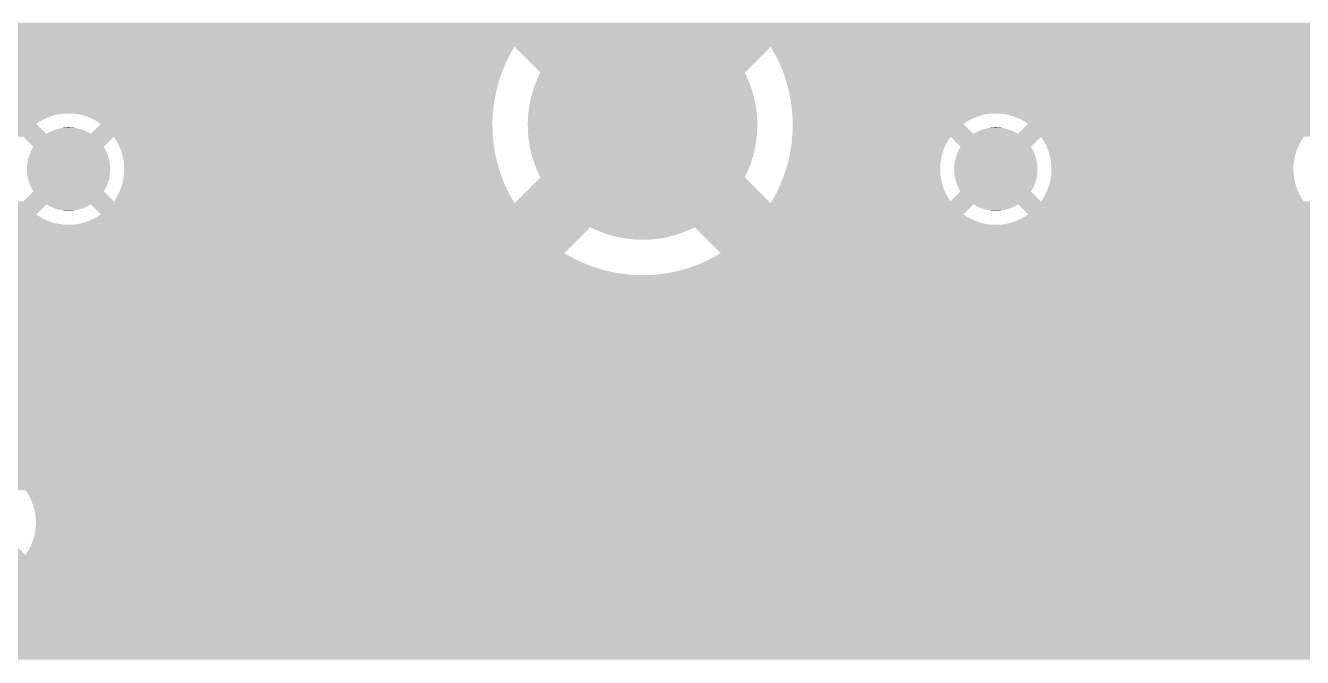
# Model space of a CAD drawing. Extents: x 295 to 953, y 10 to 290.
# Drawn here: x 690.98 to 709.35, y 251.58 to 260.66 of the extents above; entities that cross this region are included whole.
import ezdxf

# ---------------------------------------------------------------- set-up
doc = ezdxf.new("R2010")
doc.units = 0
doc.header["$LTSCALE"] = 5
doc.header["$MEASUREMENT"] = 0
doc.layers.add('FROMC1', color=7, linetype='CONTINUOUS')

msp = doc.modelspace()

# ---------------------------------------------------------------- linework, layer by layer
at = {"layer": 'FROMC1'}
for points in [[(671.103, 260.618), (671.028, 260.7), (733.698, 260.618), (733.766, 260.7)], [(671.171, 260.521), (671.103, 260.618), (733.618, 260.521), (733.698, 260.618)], [(671.275, 260.372), (671.171, 260.521), (733.526, 260.372), (733.618, 260.521)], [(671.284, 260.355), (671.275, 260.372), (733.515, 260.355), (733.526, 260.372)], [(671.326, 260.274), (671.284, 260.355), (697.968, 260.274), (698.015, 260.355)], [(671.368, 260.191), (671.326, 260.274), (697.924, 260.191), (697.968, 260.274)], [(698.388, 259.982), (698.015, 260.355), (701.328, 259.982), (701.7, 260.355)], [(701.73, 260.304), (701.7, 260.355), (733.483, 260.304), (733.515, 260.355)], [(701.751, 260.266), (701.73, 260.304), (733.46, 260.266), (733.483, 260.304)], [(701.775, 260.222), (701.751, 260.266), (733.44, 260.222), (733.46, 260.266)], [(701.817, 260.138), (701.775, 260.222), (733.403, 260.138), (733.44, 260.222)], [(671.412, 260.106), (671.368, 260.191), (697.884, 260.106), (697.924, 260.191)], [(671.442, 260.019), (671.412, 260.106), (697.848, 260.019), (697.884, 260.106)], [(701.854, 260.052), (701.817, 260.138), (733.364, 260.052), (733.403, 260.138)], [(701.877, 259.992), (701.854, 260.052), (733.338, 259.992), (733.364, 260.052)], [(671.473, 259.932), (671.442, 260.019), (697.816, 259.932), (697.848, 260.019)], [(671.505, 259.842), (671.473, 259.932), (697.787, 259.842), (697.816, 259.932)], [(698.32, 259.832), (698.335, 259.868), (701.394, 259.832), (701.38, 259.868)], [(698.335, 259.868), (698.352, 259.908), (701.38, 259.868), (701.362, 259.908)], [(698.352, 259.908), (698.369, 259.943), (701.362, 259.908), (701.347, 259.943)], [(698.369, 259.943), (698.388, 259.982), (701.347, 259.943), (701.328, 259.982)], [(701.888, 259.964), (701.877, 259.992), (733.33, 259.964), (733.338, 259.992)], [(701.918, 259.876), (701.888, 259.964), (733.304, 259.876), (733.33, 259.964)], [(701.944, 259.786), (701.918, 259.876), (733.278, 259.786), (733.304, 259.876)], [(671.512, 259.823), (671.505, 259.842), (697.782, 259.823), (697.787, 259.842)], [(671.526, 259.752), (671.512, 259.823), (697.763, 259.752), (697.782, 259.823)], [(671.545, 259.661), (671.526, 259.752), (697.742, 259.661), (697.763, 259.752)], [(698.258, 259.635), (698.268, 259.677), (701.458, 259.635), (701.446, 259.677)], [(698.268, 259.677), (698.28, 259.714), (701.446, 259.677), (701.436, 259.714)], [(698.28, 259.714), (698.292, 259.755), (701.436, 259.714), (701.422, 259.755)], [(698.292, 259.755), (698.306, 259.792), (701.422, 259.755), (701.41, 259.792)], [(698.306, 259.792), (698.32, 259.832), (701.41, 259.792), (701.394, 259.832)], [(701.964, 259.705), (701.944, 259.786), (733.254, 259.705), (733.278, 259.786)], [(701.966, 259.695), (701.964, 259.705), (733.253, 259.695), (733.254, 259.705)], [(701.984, 259.603), (701.966, 259.695), (733.239, 259.603), (733.253, 259.695)], [(671.564, 259.568), (671.545, 259.661), (697.725, 259.568), (697.742, 259.661)], [(671.572, 259.529), (671.564, 259.568), (697.72, 259.529), (697.725, 259.568)], [(671.576, 259.476), (671.572, 259.529), (697.713, 259.476), (697.72, 259.529)], [(698.225, 259.475), (698.232, 259.517), (701.49, 259.475), (701.483, 259.517)], [(698.232, 259.517), (698.239, 259.556), (701.483, 259.517), (701.476, 259.556)], [(698.239, 259.556), (698.248, 259.598), (701.476, 259.556), (701.467, 259.598)], [(698.248, 259.598), (698.258, 259.635), (701.467, 259.598), (701.458, 259.635)], [(701.998, 259.51), (701.984, 259.603), (733.225, 259.51), (733.239, 259.603)], [(702.008, 259.417), (701.998, 259.51), (733.211, 259.417), (733.225, 259.51)], [(671.581, 259.395), (671.576, 259.476), (697.705, 259.395), (697.713, 259.476)], [(680.847, 259.394), (680.79, 259.395), (691.571, 259.394), (691.585, 259.395)], [(680.876, 259.392), (680.847, 259.394), (691.528, 259.392), (691.571, 259.394)], [(680.904, 259.389), (680.876, 259.392), (691.51, 259.389), (691.528, 259.392)], [(680.935, 259.384), (680.904, 259.389), (691.472, 259.384), (691.51, 259.389)], [(680.96, 259.38), (680.935, 259.384), (691.452, 259.38), (691.472, 259.384)], [(680.992, 259.373), (680.96, 259.38), (691.416, 259.373), (691.452, 259.38)], [(681.016, 259.368), (680.992, 259.373), (691.396, 259.368), (691.416, 259.373)], [(681.048, 259.358), (681.016, 259.368), (691.361, 259.358), (691.396, 259.368)], [(681.07, 259.351), (681.048, 259.358), (691.341, 259.351), (691.361, 259.358)], [(681.102, 259.339), (681.07, 259.351), (691.307, 259.339), (691.341, 259.351)], [(681.123, 259.33), (681.102, 259.339), (691.288, 259.33), (691.307, 259.339)], [(681.154, 259.316), (681.123, 259.33), (691.255, 259.316), (691.288, 259.33)], [(681.175, 259.306), (681.154, 259.316), (691.236, 259.306), (691.255, 259.316)], [(681.205, 259.289), (681.175, 259.306), (691.204, 259.289), (691.236, 259.306)], [(691.642, 259.394), (691.585, 259.395), (697.705, 259.394), (697.705, 259.395)], [(691.699, 259.389), (691.642, 259.394), (697.705, 259.389), (697.705, 259.394)], [(691.743, 259.382), (691.699, 259.389), (697.704, 259.382), (697.705, 259.389)], [(691.755, 259.38), (691.743, 259.382), (697.704, 259.38), (697.704, 259.382)], [(691.811, 259.368), (691.755, 259.38), (697.703, 259.368), (697.704, 259.38)], [(691.865, 259.351), (691.811, 259.368), (697.702, 259.351), (697.703, 259.368)], [(691.918, 259.33), (691.865, 259.351), (697.701, 259.33), (697.702, 259.351)], [(691.97, 259.306), (691.918, 259.33), (697.7, 259.306), (697.701, 259.33)], [(692, 259.289), (691.97, 259.306), (697.699, 259.289), (697.7, 259.306)], [(698.207, 259.273), (698.209, 259.312), (701.507, 259.273), (701.507, 259.312)], [(698.209, 259.312), (698.211, 259.355), (701.507, 259.312), (701.503, 259.355)], [(698.211, 259.355), (698.215, 259.394), (701.503, 259.355), (701.5, 259.394)], [(698.215, 259.394), (698.22, 259.436), (701.5, 259.394), (701.495, 259.436)], [(698.22, 259.436), (698.225, 259.475), (701.495, 259.436), (701.49, 259.475)], [(702.009, 259.408), (702.008, 259.417), (733.21, 259.408), (733.211, 259.417)], [(702.01, 259.395), (702.009, 259.408), (733.209, 259.395), (733.21, 259.408)], [(702.01, 259.392), (702.01, 259.395), (704.863, 259.392), (704.92, 259.395)], [(702.011, 259.384), (702.01, 259.392), (704.807, 259.384), (704.863, 259.392)], [(702.011, 259.373), (702.011, 259.384), (704.751, 259.373), (704.807, 259.384)], [(702.012, 259.358), (702.011, 259.373), (704.696, 259.358), (704.751, 259.373)], [(702.014, 259.339), (702.012, 259.358), (704.642, 259.339), (704.696, 259.358)], [(702.015, 259.324), (702.014, 259.339), (704.608, 259.324), (704.642, 259.339)], [(702.015, 259.316), (702.015, 259.324), (704.59, 259.316), (704.608, 259.324)], [(702.015, 259.289), (702.015, 259.316), (704.539, 259.289), (704.59, 259.316)], [(704.977, 259.394), (704.92, 259.395), (709.986, 259.394), (710, 259.395)], [(705.006, 259.392), (704.977, 259.394), (709.943, 259.392), (709.986, 259.394)], [(705.034, 259.389), (705.006, 259.392), (709.925, 259.389), (709.943, 259.392)], [(705.065, 259.384), (705.034, 259.389), (709.887, 259.384), (709.925, 259.389)], [(705.09, 259.38), (705.065, 259.384), (709.867, 259.38), (709.887, 259.384)], [(705.122, 259.373), (705.09, 259.38), (709.831, 259.373), (709.867, 259.38)], [(705.146, 259.368), (705.122, 259.373), (709.811, 259.368), (709.831, 259.373)], [(705.178, 259.358), (705.146, 259.368), (709.776, 259.358), (709.811, 259.368)], [(705.2, 259.351), (705.178, 259.358), (709.756, 259.351), (709.776, 259.358)], [(705.232, 259.339), (705.2, 259.351), (709.722, 259.339), (709.756, 259.351)], [(705.253, 259.33), (705.232, 259.339), (709.703, 259.33), (709.722, 259.339)], [(705.284, 259.316), (705.253, 259.33), (709.67, 259.316), (709.703, 259.33)], [(705.305, 259.306), (705.284, 259.316), (709.651, 259.306), (709.67, 259.316)], [(705.335, 259.289), (705.305, 259.306), (709.619, 259.289), (709.651, 259.306)], [(681.128, 259.102), (681.272, 259.246), (691.282, 259.102), (691.138, 259.246)], [(681.225, 259.278), (681.205, 259.289), (691.186, 259.278), (691.204, 259.289)], [(681.253, 259.259), (681.225, 259.278), (691.156, 259.259), (691.186, 259.278)], [(681.272, 259.246), (681.253, 259.259), (691.138, 259.246), (691.156, 259.259)], [(691.283, 259.102), (691.311, 259.119), (691.923, 259.102), (691.893, 259.119)], [(691.311, 259.119), (691.326, 259.126), (691.893, 259.119), (691.88, 259.126)], [(691.326, 259.126), (691.355, 259.141), (691.88, 259.126), (691.849, 259.141)], [(691.355, 259.141), (691.371, 259.147), (691.849, 259.141), (691.835, 259.147)], [(691.371, 259.147), (691.401, 259.16), (691.835, 259.147), (691.803, 259.16)], [(691.401, 259.16), (691.418, 259.165), (691.803, 259.16), (691.789, 259.165)], [(691.418, 259.165), (691.448, 259.174), (691.789, 259.165), (691.755, 259.174)], [(691.448, 259.174), (691.466, 259.178), (691.755, 259.174), (691.741, 259.178)], [(691.466, 259.178), (691.496, 259.185), (691.741, 259.178), (691.706, 259.185)], [(691.496, 259.185), (691.515, 259.188), (691.706, 259.185), (691.693, 259.188)], [(691.515, 259.188), (691.545, 259.192), (691.693, 259.188), (691.656, 259.192)], [(691.545, 259.192), (691.569, 259.193), (691.656, 259.192), (691.644, 259.193)], [(691.569, 259.193), (691.595, 259.194), (691.644, 259.193), (691.595, 259.194)], [(691.923, 259.102), (691.957, 259.136), (697.703, 259.102), (697.701, 259.136)], [(691.957, 259.136), (692.051, 259.23), (697.701, 259.136), (697.699, 259.23)], [(692.02, 259.278), (692, 259.289), (697.699, 259.278), (697.699, 259.289)], [(692.067, 259.246), (692.02, 259.278), (697.699, 259.246), (697.699, 259.278)], [(692.051, 259.23), (692.067, 259.246), (697.699, 259.23), (697.699, 259.246)], [(698.207, 259.23), (698.207, 259.273), (701.509, 259.23), (701.507, 259.273)], [(698.208, 259.187), (698.207, 259.23), (701.508, 259.187), (701.509, 259.23)], [(698.209, 259.148), (698.208, 259.187), (701.506, 259.148), (701.508, 259.187)], [(698.212, 259.105), (698.209, 259.148), (701.504, 259.105), (701.506, 259.148)], [(702.012, 259.102), (702.016, 259.171), (704.617, 259.102), (704.548, 259.171)], [(702.016, 259.259), (702.015, 259.289), (704.491, 259.259), (704.539, 259.289)], [(702.016, 259.246), (702.016, 259.259), (704.473, 259.246), (704.491, 259.259)], [(702.017, 259.23), (702.016, 259.246), (704.489, 259.23), (704.473, 259.246)], [(702.016, 259.171), (702.017, 259.23), (704.548, 259.171), (704.489, 259.23)], [(704.618, 259.102), (704.646, 259.119), (705.258, 259.102), (705.228, 259.119)], [(704.646, 259.119), (704.661, 259.126), (705.228, 259.119), (705.215, 259.126)], [(704.661, 259.126), (704.69, 259.141), (705.215, 259.126), (705.184, 259.141)], [(704.69, 259.141), (704.706, 259.147), (705.184, 259.141), (705.17, 259.147)], [(704.706, 259.147), (704.736, 259.16), (705.17, 259.147), (705.138, 259.16)], [(704.736, 259.16), (704.753, 259.165), (705.138, 259.16), (705.124, 259.165)], [(704.753, 259.165), (704.783, 259.174), (705.124, 259.165), (705.09, 259.174)], [(704.783, 259.174), (704.801, 259.178), (705.09, 259.174), (705.076, 259.178)], [(704.801, 259.178), (704.831, 259.185), (705.076, 259.178), (705.041, 259.185)], [(704.831, 259.185), (704.85, 259.188), (705.041, 259.185), (705.028, 259.188)], [(704.85, 259.188), (704.88, 259.192), (705.028, 259.188), (704.991, 259.192)], [(704.88, 259.192), (704.904, 259.193), (704.991, 259.192), (704.979, 259.193)], [(704.904, 259.193), (704.93, 259.194), (704.979, 259.193), (704.93, 259.194)], [(705.258, 259.102), (705.402, 259.246), (709.697, 259.102), (709.553, 259.246)], [(705.355, 259.278), (705.335, 259.289), (709.601, 259.278), (709.619, 259.289)], [(705.383, 259.259), (705.355, 259.278), (709.571, 259.259), (709.601, 259.278)], [(705.402, 259.246), (705.383, 259.259), (709.553, 259.246), (709.571, 259.259)], [(671.586, 259.06), (671.587, 259.102), (697.706, 259.06), (697.703, 259.102)], [(681.128, 259.102), (681.128, 259.102), (691.283, 259.102), (691.282, 259.102)], [(691.096, 258.915), (690.951, 259.06), (692.109, 258.915), (692.254, 259.06)], [(692.265, 259.043), (692.254, 259.06), (697.707, 259.043), (697.706, 259.06)], [(692.276, 259.027), (692.265, 259.043), (697.708, 259.027), (697.707, 259.043)], [(692.305, 258.978), (692.276, 259.027), (697.714, 258.978), (697.708, 259.027)], [(692.319, 258.95), (692.305, 258.978), (697.717, 258.95), (697.714, 258.978)], [(692.331, 258.927), (692.319, 258.95), (697.72, 258.927), (697.717, 258.95)], [(698.215, 259.066), (698.212, 259.105), (701.5, 259.066), (701.504, 259.105)], [(698.22, 259.024), (698.215, 259.066), (701.496, 259.024), (701.5, 259.066)], [(698.225, 258.985), (698.22, 259.024), (701.49, 258.985), (701.496, 259.024)], [(698.232, 258.943), (698.225, 258.985), (701.483, 258.943), (701.49, 258.985)], [(698.239, 258.904), (698.232, 258.943), (701.476, 258.904), (701.483, 258.943)], [(701.992, 258.911), (702, 258.962), (704.202, 258.911), (704.227, 258.962)], [(702, 258.962), (702.003, 258.984), (704.227, 258.962), (704.239, 258.984)], [(702.003, 258.984), (702.005, 259.012), (704.239, 258.984), (704.255, 259.012)], [(702.005, 259.012), (702.009, 259.06), (704.255, 259.012), (704.286, 259.06)], [(702.009, 259.06), (702.011, 259.078), (733.214, 259.06), (733.213, 259.078)], [(702.011, 259.078), (702.012, 259.102), (733.213, 259.078), (733.211, 259.102)], [(702.012, 259.102), (702.012, 259.102), (704.618, 259.102), (704.617, 259.102)], [(704.431, 258.915), (704.286, 259.06), (705.444, 258.915), (705.589, 259.06)], [(705.258, 259.102), (705.258, 259.102), (709.698, 259.102), (709.697, 259.102)], [(705.611, 259.027), (705.589, 259.06), (709.345, 259.027), (709.366, 259.06)], [(705.62, 259.012), (705.611, 259.027), (709.335, 259.012), (709.345, 259.027)], [(705.64, 258.978), (705.62, 259.012), (709.315, 258.978), (709.335, 259.012)], [(705.648, 258.962), (705.64, 258.978), (709.307, 258.962), (709.315, 258.978)], [(705.666, 258.927), (705.648, 258.962), (709.29, 258.927), (709.307, 258.962)], [(691.022, 258.742), (691.033, 258.781), (692.184, 258.742), (692.172, 258.781)], [(691.033, 258.781), (691.036, 258.789), (692.172, 258.781), (692.17, 258.789)], [(691.036, 258.789), (691.05, 258.828), (692.17, 258.789), (692.155, 258.828)], [(691.05, 258.828), (691.054, 258.835), (692.155, 258.828), (692.152, 258.835)], [(691.054, 258.835), (691.071, 258.872), (692.152, 258.835), (692.134, 258.872)], [(691.071, 258.872), (691.075, 258.879), (692.134, 258.872), (692.13, 258.879)], [(691.075, 258.879), (691.096, 258.915), (692.13, 258.879), (692.109, 258.915)], [(692.352, 258.874), (692.331, 258.927), (697.728, 258.874), (697.72, 258.927)], [(692.358, 258.857), (692.352, 258.874), (697.731, 258.857), (697.728, 258.874)], [(692.37, 258.82), (692.358, 258.857), (697.738, 258.82), (697.731, 258.857)], [(692.384, 258.765), (692.37, 258.82), (697.749, 258.765), (697.738, 258.82)], [(692.395, 258.709), (692.384, 258.765), (697.763, 258.709), (697.749, 258.765)], [(698.249, 258.862), (698.239, 258.904), (701.467, 258.862), (701.476, 258.904)], [(698.257, 258.825), (698.249, 258.862), (701.457, 258.825), (701.467, 258.862)], [(698.269, 258.783), (698.257, 258.825), (701.447, 258.783), (701.457, 258.825)], [(698.279, 258.746), (698.269, 258.783), (701.435, 258.746), (701.447, 258.783)], [(698.293, 258.705), (698.279, 258.746), (701.423, 258.705), (701.435, 258.746)], [(701.953, 258.708), (701.961, 258.748), (704.146, 258.708), (704.152, 258.748)], [(701.961, 258.748), (701.973, 258.799), (704.152, 258.748), (704.164, 258.799)], [(701.973, 258.799), (701.974, 258.803), (704.164, 258.799), (704.165, 258.803)], [(701.974, 258.803), (701.984, 258.858), (704.165, 258.803), (704.182, 258.858)], [(701.984, 258.858), (701.99, 258.892), (704.182, 258.858), (704.195, 258.892)], [(701.99, 258.892), (701.992, 258.911), (704.195, 258.892), (704.202, 258.911)], [(704.357, 258.742), (704.368, 258.781), (705.519, 258.742), (705.507, 258.781)], [(704.368, 258.781), (704.371, 258.789), (705.507, 258.781), (705.505, 258.789)], [(704.371, 258.789), (704.385, 258.828), (705.505, 258.789), (705.49, 258.828)], [(704.385, 258.828), (704.389, 258.835), (705.49, 258.828), (705.487, 258.835)], [(704.389, 258.835), (704.406, 258.872), (705.487, 258.835), (705.469, 258.872)], [(704.406, 258.872), (704.41, 258.879), (705.469, 258.872), (705.465, 258.879)], [(704.41, 258.879), (704.431, 258.915), (705.465, 258.879), (705.444, 258.915)], [(705.672, 258.911), (705.666, 258.927), (709.282, 258.911), (709.29, 258.927)], [(705.687, 258.874), (705.672, 258.911), (709.268, 258.874), (709.282, 258.911)], [(705.693, 258.858), (705.687, 258.874), (709.262, 258.858), (709.268, 258.874)], [(705.705, 258.82), (705.693, 258.858), (709.25, 258.82), (709.262, 258.858)], [(705.71, 258.803), (705.705, 258.82), (709.245, 258.803), (709.25, 258.82)], [(705.719, 258.765), (705.71, 258.803), (709.236, 258.765), (709.245, 258.803)], [(705.723, 258.748), (705.719, 258.765), (709.232, 258.748), (709.236, 258.765)], [(705.73, 258.709), (705.723, 258.748), (709.226, 258.709), (709.232, 258.748)], [(691.003, 258.595), (691.005, 258.636), (692.202, 258.595), (692.2, 258.636)], [(691.005, 258.554), (691.003, 258.595), (692.201, 258.554), (692.202, 258.595)], [(691.005, 258.644), (691.01, 258.685), (692.2, 258.644), (692.195, 258.685)], [(691.005, 258.636), (691.005, 258.644), (692.2, 258.636), (692.2, 258.644)], [(691.01, 258.685), (691.012, 258.693), (692.195, 258.685), (692.194, 258.693)], [(691.012, 258.693), (691.019, 258.734), (692.194, 258.693), (692.185, 258.734)], [(691.019, 258.734), (691.022, 258.742), (692.185, 258.734), (692.184, 258.742)], [(692.398, 258.674), (692.395, 258.709), (697.771, 258.674), (697.763, 258.709)], [(692.401, 258.652), (692.398, 258.674), (697.778, 258.652), (697.771, 258.674)], [(692.403, 258.595), (692.401, 258.652), (697.794, 258.595), (697.778, 258.652)], [(692.402, 258.584), (692.403, 258.595), (697.797, 258.584), (697.794, 258.595)], [(692.402, 258.556), (692.402, 258.584), (697.807, 258.556), (697.797, 258.584)], [(698.305, 258.668), (698.293, 258.705), (701.409, 258.668), (701.423, 258.705)], [(698.321, 258.628), (698.305, 258.668), (701.395, 258.628), (701.409, 258.668)], [(698.335, 258.592), (698.321, 258.628), (701.38, 258.592), (701.395, 258.628)], [(698.353, 258.552), (698.335, 258.592), (701.363, 258.552), (701.38, 258.592)], [(701.899, 258.528), (701.915, 258.577), (704.14, 258.528), (704.138, 258.577)], [(701.915, 258.577), (701.928, 258.618), (704.138, 258.577), (704.138, 258.618)], [(701.928, 258.618), (701.932, 258.634), (704.138, 258.618), (704.138, 258.634)], [(701.932, 258.634), (701.948, 258.691), (704.138, 258.634), (704.143, 258.691)], [(701.948, 258.691), (701.953, 258.708), (704.143, 258.691), (704.146, 258.708)], [(704.338, 258.595), (704.34, 258.636), (705.537, 258.595), (705.535, 258.636)], [(704.34, 258.554), (704.338, 258.595), (705.536, 258.554), (705.537, 258.595)], [(704.34, 258.644), (704.345, 258.685), (705.535, 258.644), (705.53, 258.685)], [(704.34, 258.636), (704.34, 258.644), (705.535, 258.636), (705.535, 258.644)], [(704.345, 258.685), (704.347, 258.693), (705.53, 258.685), (705.529, 258.693)], [(704.347, 258.693), (704.354, 258.734), (705.529, 258.693), (705.52, 258.734)], [(704.354, 258.734), (704.357, 258.742), (705.52, 258.734), (705.519, 258.742)], [(705.731, 258.691), (705.73, 258.709), (709.223, 258.691), (709.226, 258.709)], [(705.736, 258.652), (705.731, 258.691), (709.22, 258.652), (709.223, 258.691)], [(705.736, 258.634), (705.736, 258.652), (709.218, 258.634), (709.22, 258.652)], [(705.738, 258.595), (705.736, 258.634), (709.218, 258.595), (709.218, 258.634)], [(705.737, 258.577), (705.738, 258.595), (709.218, 258.577), (709.218, 258.595)], [(705.737, 258.556), (705.737, 258.577), (709.219, 258.556), (709.218, 258.577)], [(691.005, 258.546), (691.005, 258.554), (692.2, 258.546), (692.201, 258.554)], [(691.01, 258.505), (691.005, 258.546), (692.195, 258.505), (692.2, 258.546)], [(691.011, 258.497), (691.01, 258.505), (692.194, 258.497), (692.195, 258.505)], [(691.02, 258.456), (691.011, 258.497), (692.186, 258.456), (692.194, 258.497)], [(691.021, 258.448), (691.02, 258.456), (692.184, 258.448), (692.186, 258.456)], [(691.033, 258.409), (691.021, 258.448), (692.172, 258.409), (692.184, 258.448)], [(691.035, 258.401), (691.033, 258.409), (692.169, 258.401), (692.172, 258.409)], [(691.05, 258.362), (691.035, 258.401), (692.155, 258.362), (692.169, 258.401)], [(692.358, 258.332), (692.375, 258.387), (697.894, 258.332), (697.87, 258.387)], [(692.375, 258.387), (692.38, 258.408), (697.87, 258.387), (697.861, 258.408)], [(692.38, 258.408), (692.388, 258.442), (697.861, 258.408), (697.848, 258.442)], [(692.388, 258.442), (692.396, 258.496), (697.848, 258.442), (697.827, 258.496)], [(692.396, 258.496), (692.397, 258.499), (697.827, 258.496), (697.826, 258.499)], [(692.397, 258.499), (692.402, 258.556), (697.826, 258.499), (697.807, 258.556)], [(698.015, 258.105), (698.388, 258.478), (701.701, 258.105), (701.328, 258.478)], [(698.368, 258.517), (698.353, 258.552), (701.346, 258.517), (701.363, 258.552)], [(698.388, 258.478), (698.368, 258.517), (701.328, 258.478), (701.346, 258.517)], [(701.831, 258.354), (701.853, 258.408), (704.175, 258.354), (704.16, 258.408)], [(701.853, 258.408), (701.867, 258.441), (704.16, 258.408), (704.153, 258.441)], [(701.867, 258.441), (701.876, 258.464), (704.153, 258.441), (704.148, 258.464)], [(701.876, 258.464), (701.896, 258.521), (704.148, 258.464), (704.141, 258.521)], [(701.896, 258.521), (701.899, 258.528), (704.141, 258.521), (704.14, 258.528)], [(704.34, 258.546), (704.34, 258.554), (705.535, 258.546), (705.536, 258.554)], [(704.345, 258.505), (704.34, 258.546), (705.53, 258.505), (705.535, 258.546)], [(704.346, 258.497), (704.345, 258.505), (705.529, 258.497), (705.53, 258.505)], [(704.355, 258.456), (704.346, 258.497), (705.521, 258.456), (705.529, 258.497)], [(704.356, 258.448), (704.355, 258.456), (705.519, 258.448), (705.521, 258.456)], [(704.368, 258.409), (704.356, 258.448), (705.507, 258.409), (705.519, 258.448)], [(704.37, 258.401), (704.368, 258.409), (705.504, 258.401), (705.507, 258.409)], [(704.385, 258.362), (704.37, 258.401), (705.49, 258.362), (705.504, 258.401)], [(705.7, 258.353), (705.71, 258.387), (709.255, 258.353), (709.246, 258.387)], [(705.71, 258.387), (705.715, 258.408), (709.246, 258.387), (709.24, 258.408)], [(705.715, 258.408), (705.723, 258.442), (709.24, 258.408), (709.233, 258.442)], [(705.723, 258.442), (705.726, 258.464), (709.233, 258.442), (709.228, 258.464)], [(705.726, 258.464), (705.732, 258.499), (709.228, 258.464), (709.224, 258.499)], [(705.732, 258.499), (705.734, 258.521), (709.224, 258.499), (709.221, 258.521)], [(705.734, 258.521), (705.737, 258.556), (709.221, 258.521), (709.219, 258.556)], [(690.951, 258.13), (691.096, 258.275), (692.254, 258.13), (692.109, 258.275)], [(691.053, 258.355), (691.05, 258.362), (692.152, 258.355), (692.155, 258.362)], [(691.071, 258.318), (691.053, 258.355), (692.134, 258.318), (692.152, 258.355)], [(691.075, 258.311), (691.071, 258.318), (692.13, 258.311), (692.134, 258.318)], [(691.096, 258.275), (691.075, 258.311), (692.109, 258.275), (692.13, 258.311)], [(692.285, 258.178), (692.313, 258.228), (697.973, 258.178), (697.946, 258.228)], [(692.313, 258.228), (692.318, 258.238), (697.946, 258.228), (697.94, 258.238)], [(692.318, 258.238), (692.338, 258.279), (697.94, 258.238), (697.92, 258.279)], [(692.338, 258.279), (692.354, 258.322), (697.92, 258.279), (697.899, 258.322)], [(692.354, 258.322), (692.358, 258.332), (697.899, 258.322), (697.894, 258.332)], [(701.748, 258.186), (701.753, 258.197), (704.25, 258.186), (704.244, 258.197)], [(701.753, 258.197), (701.78, 258.247), (704.244, 258.197), (704.217, 258.247)], [(701.78, 258.247), (701.791, 258.269), (704.217, 258.247), (704.207, 258.269)], [(701.791, 258.269), (701.805, 258.3), (704.207, 258.269), (704.194, 258.3)], [(701.805, 258.3), (701.83, 258.353), (704.194, 258.3), (704.175, 258.353)], [(701.83, 258.353), (701.831, 258.354), (704.175, 258.353), (704.175, 258.354)], [(704.286, 258.13), (704.431, 258.275), (705.589, 258.13), (705.444, 258.275)], [(704.388, 258.355), (704.385, 258.362), (705.487, 258.355), (705.49, 258.362)], [(704.406, 258.318), (704.388, 258.355), (705.469, 258.318), (705.487, 258.355)], [(704.41, 258.311), (704.406, 258.318), (705.465, 258.311), (705.469, 258.318)], [(704.431, 258.275), (704.41, 258.311), (705.444, 258.275), (705.465, 258.311)], [(705.62, 258.178), (705.631, 258.197), (709.335, 258.178), (709.324, 258.197)], [(705.631, 258.197), (705.648, 258.228), (709.324, 258.197), (709.307, 258.228)], [(705.648, 258.228), (705.658, 258.247), (709.307, 258.228), (709.297, 258.247)], [(705.658, 258.247), (705.673, 258.279), (709.297, 258.247), (709.283, 258.279)], [(705.673, 258.279), (705.681, 258.3), (709.283, 258.279), (709.274, 258.3)], [(705.681, 258.3), (705.693, 258.332), (709.274, 258.3), (709.262, 258.332)], [(705.693, 258.332), (705.7, 258.353), (709.262, 258.332), (709.255, 258.353)], [(671.27, 258.088), (671.28, 258.105), (733.52, 258.088), (733.511, 258.105)], [(671.28, 258.105), (671.296, 258.13), (698.015, 258.105), (698, 258.13)], [(681.272, 257.944), (681.128, 258.088), (691.138, 257.944), (691.282, 258.088)], [(681.128, 258.088), (681.128, 258.088), (691.282, 258.088), (691.283, 258.088)], [(691.312, 258.071), (691.283, 258.088), (691.894, 258.071), (691.923, 258.088)], [(691.325, 258.064), (691.312, 258.071), (691.879, 258.064), (691.894, 258.071)], [(691.356, 258.049), (691.325, 258.064), (691.85, 258.049), (691.879, 258.064)], [(691.37, 258.043), (691.356, 258.049), (691.834, 258.043), (691.85, 258.049)], [(691.402, 258.03), (691.37, 258.043), (691.804, 258.03), (691.834, 258.043)], [(691.416, 258.025), (691.402, 258.03), (691.787, 258.025), (691.804, 258.03)], [(691.45, 258.016), (691.416, 258.025), (691.757, 258.016), (691.787, 258.025)], [(691.464, 258.012), (691.45, 258.016), (691.739, 258.012), (691.757, 258.016)], [(691.499, 258.005), (691.464, 258.012), (691.709, 258.005), (691.739, 258.012)], [(692.067, 257.944), (691.923, 258.088), (704.473, 257.944), (704.617, 258.088)], [(691.923, 258.088), (691.923, 258.088), (704.617, 258.088), (704.618, 258.088)], [(692.254, 258.13), (692.271, 258.156), (698, 258.13), (697.985, 258.156)], [(692.271, 258.156), (692.285, 258.178), (697.985, 258.156), (697.973, 258.178)], [(701.701, 258.105), (701.715, 258.13), (733.511, 258.105), (733.498, 258.13)], [(701.715, 258.13), (701.726, 258.148), (704.286, 258.13), (704.274, 258.148)], [(701.726, 258.148), (701.748, 258.186), (704.274, 258.148), (704.25, 258.186)], [(704.647, 258.071), (704.618, 258.088), (705.229, 258.071), (705.258, 258.088)], [(704.66, 258.064), (704.647, 258.071), (705.214, 258.064), (705.229, 258.071)], [(704.691, 258.049), (704.66, 258.064), (705.185, 258.049), (705.214, 258.064)], [(704.705, 258.043), (704.691, 258.049), (705.169, 258.043), (705.185, 258.049)], [(704.737, 258.03), (704.705, 258.043), (705.139, 258.03), (705.169, 258.043)], [(704.751, 258.025), (704.737, 258.03), (705.122, 258.025), (705.139, 258.03)], [(704.785, 258.016), (704.751, 258.025), (705.092, 258.016), (705.122, 258.025)], [(704.799, 258.012), (704.785, 258.016), (705.074, 258.012), (705.092, 258.016)], [(704.834, 258.005), (704.799, 258.012), (705.044, 258.005), (705.074, 258.012)], [(705.402, 257.944), (705.258, 258.088), (709.553, 257.944), (709.697, 258.088)], [(705.258, 258.088), (705.258, 258.088), (709.697, 258.088), (709.698, 258.088)], [(705.589, 258.13), (705.601, 258.148), (709.366, 258.13), (709.354, 258.148)], [(705.601, 258.148), (705.62, 258.178), (709.354, 258.148), (709.335, 258.178)], [(681.014, 257.822), (681.049, 257.832), (691.394, 257.822), (691.362, 257.832)], [(681.049, 257.832), (681.069, 257.839), (691.362, 257.832), (691.34, 257.839)], [(681.069, 257.839), (681.103, 257.851), (691.34, 257.839), (691.308, 257.851)], [(681.103, 257.851), (681.122, 257.86), (691.308, 257.851), (691.287, 257.86)], [(681.122, 257.86), (681.155, 257.874), (691.287, 257.86), (691.256, 257.874)], [(681.155, 257.874), (681.174, 257.884), (691.256, 257.874), (691.235, 257.884)], [(681.174, 257.884), (681.206, 257.901), (691.235, 257.884), (691.205, 257.901)], [(681.206, 257.901), (681.224, 257.912), (691.205, 257.901), (691.186, 257.912)], [(681.224, 257.912), (681.254, 257.931), (691.186, 257.912), (691.157, 257.931)], [(681.254, 257.931), (681.272, 257.944), (691.157, 257.931), (691.138, 257.944)], [(691.512, 258.002), (691.499, 258.005), (691.69, 258.002), (691.709, 258.005)], [(691.549, 257.998), (691.512, 258.002), (691.66, 257.998), (691.69, 258.002)], [(691.561, 257.997), (691.549, 257.998), (691.636, 257.997), (691.66, 257.998)], [(691.61, 257.996), (691.561, 257.997), (691.61, 257.996), (691.636, 257.997)], [(691.809, 257.822), (691.844, 257.832), (704.729, 257.822), (704.697, 257.832)], [(691.844, 257.832), (691.864, 257.839), (704.697, 257.832), (704.675, 257.839)], [(691.864, 257.839), (691.898, 257.851), (704.675, 257.839), (704.643, 257.851)], [(691.898, 257.851), (691.917, 257.86), (704.643, 257.851), (704.622, 257.86)], [(691.917, 257.86), (691.95, 257.874), (704.622, 257.86), (704.591, 257.874)], [(691.95, 257.874), (691.969, 257.884), (704.591, 257.874), (704.57, 257.884)], [(691.969, 257.884), (692.001, 257.901), (704.57, 257.884), (704.54, 257.901)], [(692.001, 257.901), (692.019, 257.912), (704.54, 257.901), (704.521, 257.912)], [(692.019, 257.912), (692.049, 257.931), (704.521, 257.912), (704.492, 257.931)], [(692.049, 257.931), (692.067, 257.944), (704.492, 257.931), (704.473, 257.944)], [(704.847, 258.002), (704.834, 258.005), (705.025, 258.002), (705.044, 258.005)], [(704.884, 257.998), (704.847, 258.002), (704.995, 257.998), (705.025, 258.002)], [(704.896, 257.997), (704.884, 257.998), (704.971, 257.997), (704.995, 257.998)], [(704.945, 257.996), (704.896, 257.997), (704.945, 257.996), (704.971, 257.997)], [(705.144, 257.822), (705.179, 257.832), (709.809, 257.822), (709.777, 257.832)], [(705.179, 257.832), (705.199, 257.839), (709.777, 257.832), (709.755, 257.839)], [(705.199, 257.839), (705.233, 257.851), (709.755, 257.839), (709.723, 257.851)], [(705.233, 257.851), (705.252, 257.86), (709.723, 257.851), (709.702, 257.86)], [(705.252, 257.86), (705.285, 257.874), (709.702, 257.86), (709.671, 257.874)], [(705.285, 257.874), (705.304, 257.884), (709.671, 257.874), (709.65, 257.884)], [(705.304, 257.884), (705.336, 257.901), (709.65, 257.884), (709.62, 257.901)], [(705.336, 257.901), (705.354, 257.912), (709.62, 257.901), (709.601, 257.912)], [(705.354, 257.912), (705.384, 257.931), (709.601, 257.912), (709.572, 257.931)], [(705.384, 257.931), (705.402, 257.944), (709.572, 257.931), (709.553, 257.944)], [(670.766, 257.504), (670.986, 257.707), (698.85, 257.504), (699.053, 257.707)], [(670.986, 257.707), (671.029, 257.76), (699.053, 257.707), (699.106, 257.76)], [(671.029, 257.76), (671.058, 257.795), (733.767, 257.76), (733.735, 257.795)], [(680.825, 257.795), (680.839, 257.796), (691.62, 257.795), (691.563, 257.796)], [(680.839, 257.796), (680.882, 257.798), (691.563, 257.796), (691.534, 257.798)], [(680.882, 257.798), (680.9, 257.801), (691.534, 257.798), (691.506, 257.801)], [(680.9, 257.801), (680.939, 257.806), (691.506, 257.801), (691.475, 257.806)], [(680.939, 257.806), (680.958, 257.81), (691.475, 257.806), (691.45, 257.81)], [(680.958, 257.81), (680.994, 257.817), (691.45, 257.81), (691.418, 257.817)], [(680.994, 257.817), (681.014, 257.822), (691.418, 257.817), (691.394, 257.822)], [(691.62, 257.795), (691.634, 257.796), (704.955, 257.795), (704.898, 257.796)], [(691.634, 257.796), (691.677, 257.798), (704.898, 257.796), (704.869, 257.798)], [(691.677, 257.798), (691.695, 257.801), (704.869, 257.798), (704.841, 257.801)], [(691.695, 257.801), (691.734, 257.806), (704.841, 257.801), (704.81, 257.806)], [(691.734, 257.806), (691.753, 257.81), (704.81, 257.806), (704.785, 257.81)], [(691.753, 257.81), (691.789, 257.817), (704.785, 257.81), (704.753, 257.817)], [(691.789, 257.817), (691.809, 257.822), (704.753, 257.817), (704.729, 257.822)], [(699.18, 257.725), (699.106, 257.76), (700.535, 257.725), (700.609, 257.76)], [(699.184, 257.723), (699.18, 257.725), (700.531, 257.723), (700.535, 257.725)], [(699.255, 257.693), (699.184, 257.723), (700.46, 257.693), (700.531, 257.723)], [(699.26, 257.691), (699.255, 257.693), (700.456, 257.691), (700.46, 257.693)], [(699.332, 257.665), (699.26, 257.691), (700.383, 257.665), (700.456, 257.691)], [(699.337, 257.663), (699.332, 257.665), (700.379, 257.663), (700.383, 257.665)], [(699.411, 257.641), (699.337, 257.663), (700.304, 257.641), (700.379, 257.663)], [(700.748, 257.621), (700.609, 257.76), (733.895, 257.621), (733.767, 257.76)], [(704.955, 257.795), (704.969, 257.796), (710.035, 257.795), (709.978, 257.796)], [(704.969, 257.796), (705.012, 257.798), (709.978, 257.796), (709.949, 257.798)], [(705.012, 257.798), (705.03, 257.801), (709.949, 257.798), (709.921, 257.801)], [(705.03, 257.801), (705.069, 257.806), (709.921, 257.801), (709.89, 257.806)], [(705.069, 257.806), (705.088, 257.81), (709.89, 257.806), (709.865, 257.81)], [(705.088, 257.81), (705.124, 257.817), (709.865, 257.81), (709.833, 257.817)], [(705.124, 257.817), (705.144, 257.822), (709.833, 257.817), (709.809, 257.822)], [(670.598, 257.387), (670.766, 257.504), (698.733, 257.387), (698.85, 257.504)], [(699.415, 257.64), (699.411, 257.641), (700.3, 257.64), (700.304, 257.641)], [(699.49, 257.62), (699.415, 257.64), (700.225, 257.62), (700.3, 257.64)], [(699.495, 257.62), (699.49, 257.62), (700.221, 257.62), (700.225, 257.62)], [(699.57, 257.604), (699.495, 257.62), (700.144, 257.604), (700.221, 257.62)], [(699.575, 257.603), (699.57, 257.604), (700.141, 257.603), (700.144, 257.604)], [(699.651, 257.592), (699.575, 257.603), (700.063, 257.592), (700.141, 257.603)], [(699.656, 257.591), (699.651, 257.592), (700.06, 257.591), (700.063, 257.592)], [(699.733, 257.584), (699.656, 257.591), (699.981, 257.584), (700.06, 257.591)], [(699.739, 257.583), (699.733, 257.584), (699.978, 257.583), (699.981, 257.584)], [(699.814, 257.58), (699.739, 257.583), (699.899, 257.58), (699.978, 257.583)], [(699.896, 257.579), (699.814, 257.58), (699.896, 257.579), (699.899, 257.58)], [(700.939, 257.43), (700.748, 257.621), (734.126, 257.43), (733.895, 257.621)], [(670.372, 257.257), (670.45, 257.296), (698.982, 257.257), (698.897, 257.296)], [(670.45, 257.296), (670.52, 257.332), (698.897, 257.296), (698.828, 257.332)], [(670.52, 257.332), (670.531, 257.34), (698.828, 257.332), (698.814, 257.34)], [(670.531, 257.34), (670.598, 257.387), (698.814, 257.34), (698.733, 257.387)], [(700.767, 257.273), (700.797, 257.286), (734.381, 257.273), (734.36, 257.286)], [(700.797, 257.286), (700.88, 257.329), (734.36, 257.286), (734.291, 257.329)], [(700.88, 257.329), (700.962, 257.375), (734.291, 257.329), (734.216, 257.375)], [(700.982, 257.387), (700.939, 257.43), (734.196, 257.387), (734.126, 257.43)], [(700.962, 257.375), (700.982, 257.387), (734.216, 257.375), (734.196, 257.387)], [(669.917, 257.085), (669.97, 257.096), (699.612, 257.085), (699.532, 257.096)], [(669.97, 257.096), (669.975, 257.098), (699.532, 257.096), (699.519, 257.098)], [(669.975, 257.098), (670.023, 257.114), (699.519, 257.098), (699.427, 257.114)], [(670.023, 257.114), (670.081, 257.135), (699.427, 257.114), (699.336, 257.135)], [(670.081, 257.135), (670.151, 257.16), (699.336, 257.135), (699.245, 257.16)], [(670.151, 257.16), (670.232, 257.188), (699.245, 257.16), (699.156, 257.188)], [(670.232, 257.188), (670.253, 257.196), (699.156, 257.188), (699.136, 257.196)], [(670.253, 257.196), (670.302, 257.221), (699.136, 257.196), (699.068, 257.221)], [(670.302, 257.221), (670.372, 257.257), (699.068, 257.221), (698.982, 257.257)], [(700.079, 257.082), (700.172, 257.094), (734.889, 257.082), (734.849, 257.094)], [(700.172, 257.094), (700.265, 257.11), (734.849, 257.094), (734.795, 257.11)], [(700.265, 257.11), (700.356, 257.129), (734.795, 257.11), (734.728, 257.129)], [(700.356, 257.129), (700.437, 257.151), (734.728, 257.129), (734.655, 257.151)], [(700.437, 257.151), (700.447, 257.153), (734.655, 257.151), (734.649, 257.153)], [(700.447, 257.153), (700.536, 257.181), (734.649, 257.153), (734.588, 257.181)], [(700.536, 257.181), (700.625, 257.212), (734.588, 257.181), (734.517, 257.212)], [(700.625, 257.212), (700.711, 257.247), (734.517, 257.212), (734.438, 257.247)], [(700.711, 257.247), (700.767, 257.273), (734.438, 257.247), (734.381, 257.273)], [(659.345, 255.585), (659.345, 257.015), (779.868, 255.585), (779.868, 257.015)], [(669.378, 257.015), (669.483, 257.022), (735.418, 257.015), (735.239, 257.022)], [(669.483, 257.022), (669.677, 257.035), (735.239, 257.022), (735.152, 257.035)], [(669.677, 257.035), (669.828, 257.067), (735.152, 257.035), (734.943, 257.067)], [(669.828, 257.067), (669.851, 257.071), (734.943, 257.067), (734.927, 257.071)], [(669.851, 257.071), (669.853, 257.072), (699.892, 257.071), (699.799, 257.072)], [(669.853, 257.072), (669.876, 257.076), (699.799, 257.072), (699.705, 257.076)], [(669.876, 257.076), (669.917, 257.085), (699.705, 257.076), (699.612, 257.085)], [(699.892, 257.071), (699.986, 257.075), (734.927, 257.071), (734.915, 257.075)], [(699.986, 257.075), (700.079, 257.082), (734.915, 257.075), (734.889, 257.082)], [(663.702, 255.584), (663.645, 255.585), (779.868, 255.584), (779.868, 255.585)], [(663.759, 255.579), (663.702, 255.584), (779.868, 255.579), (779.868, 255.584)], [(663.815, 255.57), (663.759, 255.579), (779.868, 255.57), (779.868, 255.579)], [(663.871, 255.558), (663.815, 255.57), (779.868, 255.558), (779.868, 255.57)], [(663.925, 255.541), (663.871, 255.558), (779.868, 255.541), (779.868, 255.558)], [(663.978, 255.52), (663.925, 255.541), (779.868, 255.52), (779.868, 255.541)], [(664.03, 255.496), (663.978, 255.52), (779.868, 255.496), (779.868, 255.52)], [(664.08, 255.468), (664.03, 255.496), (779.868, 255.468), (779.868, 255.496)], [(664.127, 255.436), (664.08, 255.468), (779.868, 255.436), (779.868, 255.468)], [(659.345, 255.25), (659.345, 255.292), (779.868, 255.25), (779.868, 255.292)], [(663.983, 255.292), (664.127, 255.436), (779.868, 255.292), (779.868, 255.436)], [(664.336, 255.217), (664.314, 255.25), (779.868, 255.217), (779.868, 255.25)], [(664.365, 255.168), (664.336, 255.217), (779.868, 255.168), (779.868, 255.217)], [(664.391, 255.117), (664.365, 255.168), (779.868, 255.117), (779.868, 255.168)], [(664.412, 255.064), (664.391, 255.117), (779.868, 255.064), (779.868, 255.117)], [(664.43, 255.01), (664.412, 255.064), (779.868, 255.01), (779.868, 255.064)], [(664.444, 254.955), (664.43, 255.01), (779.868, 254.955), (779.868, 255.01)], [(664.455, 254.899), (664.444, 254.955), (779.868, 254.899), (779.868, 254.955)], [(664.461, 254.842), (664.455, 254.899), (779.868, 254.842), (779.868, 254.899)], [(664.457, 254.689), (664.462, 254.746), (779.868, 254.689), (779.868, 254.746)], [(664.463, 254.785), (664.461, 254.842), (779.868, 254.785), (779.868, 254.842)], [(664.462, 254.746), (664.463, 254.785), (779.868, 254.746), (779.868, 254.785)], [(664.398, 254.469), (664.418, 254.522), (779.868, 254.469), (779.868, 254.522)], [(664.418, 254.522), (664.435, 254.577), (779.868, 254.522), (779.868, 254.577)], [(664.435, 254.577), (664.448, 254.632), (779.868, 254.577), (779.868, 254.632)], [(664.448, 254.632), (664.457, 254.689), (779.868, 254.632), (779.868, 254.689)], [(664.314, 254.32), (664.345, 254.368), (779.868, 254.32), (779.868, 254.368)], [(664.345, 254.368), (664.373, 254.418), (779.868, 254.368), (779.868, 254.418)], [(664.373, 254.418), (664.398, 254.469), (779.868, 254.418), (779.868, 254.469)], [(659.345, 254.315), (659.345, 254.32), (779.868, 254.315), (779.868, 254.32)], [(690.372, 254.314), (690.315, 254.315), (751.896, 254.314), (751.91, 254.315)], [(690.401, 254.312), (690.372, 254.314), (751.853, 254.312), (751.896, 254.314)], [(690.429, 254.309), (690.401, 254.312), (751.835, 254.309), (751.853, 254.312)], [(690.46, 254.304), (690.429, 254.309), (751.797, 254.304), (751.835, 254.309)], [(690.485, 254.3), (690.46, 254.304), (751.777, 254.3), (751.797, 254.304)], [(690.517, 254.293), (690.485, 254.3), (751.741, 254.293), (751.777, 254.3)], [(690.541, 254.288), (690.517, 254.293), (751.721, 254.288), (751.741, 254.293)], [(690.573, 254.278), (690.541, 254.288), (751.686, 254.278), (751.721, 254.288)], [(690.595, 254.271), (690.573, 254.278), (751.666, 254.271), (751.686, 254.278)], [(690.627, 254.259), (690.595, 254.271), (751.632, 254.259), (751.666, 254.271)], [(690.648, 254.25), (690.627, 254.259), (751.613, 254.25), (751.632, 254.259)], [(690.679, 254.236), (690.648, 254.25), (751.58, 254.236), (751.613, 254.25)], [(690.653, 254.022), (690.797, 254.166), (751.607, 254.022), (751.463, 254.166)], [(690.7, 254.226), (690.679, 254.236), (751.561, 254.226), (751.58, 254.236)], [(690.73, 254.209), (690.7, 254.226), (751.529, 254.209), (751.561, 254.226)], [(690.75, 254.198), (690.73, 254.209), (751.511, 254.198), (751.529, 254.209)], [(690.778, 254.179), (690.75, 254.198), (751.481, 254.179), (751.511, 254.198)], [(690.797, 254.166), (690.778, 254.179), (751.463, 254.166), (751.481, 254.179)], [(659.345, 253.98), (659.345, 253.985), (779.868, 253.98), (779.868, 253.985)], [(663.68, 253.985), (663.737, 253.988), (779.868, 253.985), (779.868, 253.988)], [(663.737, 253.988), (663.794, 253.996), (779.868, 253.988), (779.868, 253.996)], [(663.794, 253.996), (663.849, 254.007), (779.868, 253.996), (779.868, 254.007)], [(663.849, 254.007), (663.903, 254.022), (779.868, 254.007), (779.868, 254.022)], [(690.653, 254.022), (690.653, 254.022), (751.608, 254.022), (751.607, 254.022)], [(691.006, 253.947), (690.984, 253.98), (751.255, 253.947), (751.276, 253.98)], [(691.015, 253.932), (691.006, 253.947), (751.245, 253.932), (751.255, 253.947)], [(691.035, 253.898), (691.015, 253.932), (751.225, 253.898), (751.245, 253.932)], [(691.043, 253.882), (691.035, 253.898), (751.217, 253.882), (751.225, 253.898)], [(691.061, 253.847), (691.043, 253.882), (751.2, 253.847), (751.217, 253.882)], [(691.067, 253.831), (691.061, 253.847), (751.192, 253.831), (751.2, 253.847)], [(691.082, 253.794), (691.067, 253.831), (751.178, 253.794), (751.192, 253.831)], [(691.088, 253.778), (691.082, 253.794), (751.172, 253.778), (751.178, 253.794)], [(691.1, 253.74), (691.088, 253.778), (751.16, 253.74), (751.172, 253.778)], [(691.105, 253.723), (691.1, 253.74), (751.155, 253.723), (751.16, 253.74)], [(691.114, 253.685), (691.105, 253.723), (751.146, 253.685), (751.155, 253.723)], [(691.118, 253.668), (691.114, 253.685), (751.142, 253.668), (751.146, 253.685)], [(691.125, 253.629), (691.118, 253.668), (751.136, 253.629), (751.142, 253.668)], [(691.126, 253.611), (691.125, 253.629), (751.133, 253.611), (751.136, 253.629)], [(691.131, 253.572), (691.126, 253.611), (751.13, 253.572), (751.133, 253.611)], [(691.121, 253.384), (691.127, 253.419), (751.138, 253.384), (751.134, 253.419)], [(691.127, 253.419), (691.129, 253.441), (751.134, 253.419), (751.131, 253.441)], [(691.129, 253.441), (691.132, 253.476), (751.131, 253.441), (751.129, 253.476)], [(691.131, 253.554), (691.131, 253.572), (751.128, 253.554), (751.13, 253.572)], [(691.133, 253.515), (691.131, 253.554), (751.128, 253.515), (751.128, 253.554)], [(691.132, 253.497), (691.133, 253.515), (751.128, 253.497), (751.128, 253.515)], [(691.132, 253.476), (691.132, 253.497), (751.129, 253.476), (751.128, 253.497)], [(691.076, 253.22), (691.088, 253.252), (751.184, 253.22), (751.172, 253.252)], [(691.088, 253.252), (691.095, 253.273), (751.172, 253.252), (751.165, 253.273)], [(691.095, 253.273), (691.105, 253.307), (751.165, 253.273), (751.156, 253.307)], [(691.105, 253.307), (691.11, 253.328), (751.156, 253.307), (751.15, 253.328)], [(691.11, 253.328), (691.118, 253.362), (751.15, 253.328), (751.143, 253.362)], [(691.118, 253.362), (691.121, 253.384), (751.143, 253.362), (751.138, 253.384)], [(689.681, 253.05), (689.826, 253.195), (690.984, 253.05), (690.839, 253.195)], [(690.984, 253.05), (690.996, 253.068), (751.276, 253.05), (751.264, 253.068)], [(690.996, 253.068), (691.015, 253.098), (751.264, 253.068), (751.245, 253.098)], [(691.015, 253.098), (691.026, 253.117), (751.245, 253.098), (751.234, 253.117)], [(691.026, 253.117), (691.043, 253.148), (751.234, 253.117), (751.217, 253.148)], [(691.043, 253.148), (691.053, 253.167), (751.217, 253.148), (751.207, 253.167)], [(691.053, 253.167), (691.068, 253.199), (751.207, 253.167), (751.193, 253.199)], [(691.068, 253.199), (691.076, 253.22), (751.193, 253.199), (751.184, 253.22)], [(659.345, 253.008), (659.345, 253.05), (779.868, 253.008), (779.868, 253.05)], [(690.797, 252.864), (690.653, 253.008), (751.463, 252.864), (751.607, 253.008)], [(690.653, 253.008), (690.653, 253.008), (751.607, 253.008), (751.608, 253.008)], [(659.345, 252.047), (659.345, 252.715), (780.21, 252.047), (779.934, 252.715)], [(690.35, 252.715), (690.364, 252.716), (751.945, 252.715), (751.888, 252.716)], [(690.364, 252.716), (690.407, 252.718), (751.888, 252.716), (751.859, 252.718)], [(690.407, 252.718), (690.425, 252.721), (751.859, 252.718), (751.831, 252.721)], [(690.425, 252.721), (690.464, 252.726), (751.831, 252.721), (751.8, 252.726)], [(690.464, 252.726), (690.483, 252.73), (751.8, 252.726), (751.775, 252.73)], [(690.483, 252.73), (690.519, 252.737), (751.775, 252.73), (751.743, 252.737)], [(690.519, 252.737), (690.539, 252.742), (751.743, 252.737), (751.719, 252.742)], [(690.539, 252.742), (690.574, 252.752), (751.719, 252.742), (751.687, 252.752)], [(690.574, 252.752), (690.594, 252.759), (751.687, 252.752), (751.665, 252.759)], [(690.594, 252.759), (690.628, 252.771), (751.665, 252.759), (751.633, 252.771)], [(690.628, 252.771), (690.647, 252.78), (751.633, 252.771), (751.612, 252.78)], [(690.647, 252.78), (690.68, 252.794), (751.612, 252.78), (751.581, 252.794)], [(690.68, 252.794), (690.699, 252.804), (751.581, 252.794), (751.56, 252.804)], [(690.699, 252.804), (690.731, 252.821), (751.56, 252.804), (751.53, 252.821)], [(690.731, 252.821), (690.749, 252.832), (751.53, 252.821), (751.511, 252.832)], [(690.749, 252.832), (690.779, 252.851), (751.511, 252.832), (751.482, 252.851)], [(690.779, 252.851), (690.797, 252.864), (751.482, 252.851), (751.463, 252.864)], [(662.18, 252.046), (662.111, 252.047), (780.21, 252.046), (780.21, 252.047)], [(662.25, 252.042), (662.18, 252.046), (780.212, 252.042), (780.21, 252.046)], [(662.319, 252.033), (662.25, 252.042), (780.216, 252.033), (780.212, 252.042)], [(662.343, 252.029), (662.319, 252.033), (780.218, 252.029), (780.216, 252.033)], [(662.388, 252.021), (662.343, 252.029), (780.224, 252.021), (780.218, 252.029)], [(662.456, 252.004), (662.388, 252.021), (780.237, 252.004), (780.224, 252.021)], [(662.523, 251.984), (662.456, 252.004), (780.254, 251.984), (780.237, 252.004)], [(662.551, 251.973), (662.523, 251.984), (780.262, 251.973), (780.254, 251.984)], [(662.586, 251.96), (662.551, 251.973), (780.286, 251.96), (780.262, 251.973)], [(662.588, 251.959), (662.586, 251.96), (780.288, 251.959), (780.286, 251.96)], [(662.652, 251.931), (662.588, 251.959), (780.356, 251.931), (780.288, 251.959)], [(662.626, 251.62), (662.832, 251.826), (781.109, 251.62), (780.611, 251.826)], [(662.714, 251.9), (662.652, 251.931), (780.432, 251.9), (780.356, 251.931)], [(662.774, 251.864), (662.714, 251.9), (780.518, 251.864), (780.432, 251.9)], [(662.832, 251.826), (662.774, 251.864), (780.611, 251.826), (780.518, 251.864)], [(659.345, 251.542), (659.345, 251.61), (797.937, 251.542), (797.937, 251.61)], [(662.617, 251.61), (662.626, 251.62), (781.158, 251.61), (781.109, 251.62)]]:
    msp.add_solid(points, dxfattribs=at)

doc.saveas('drawing.dxf')
